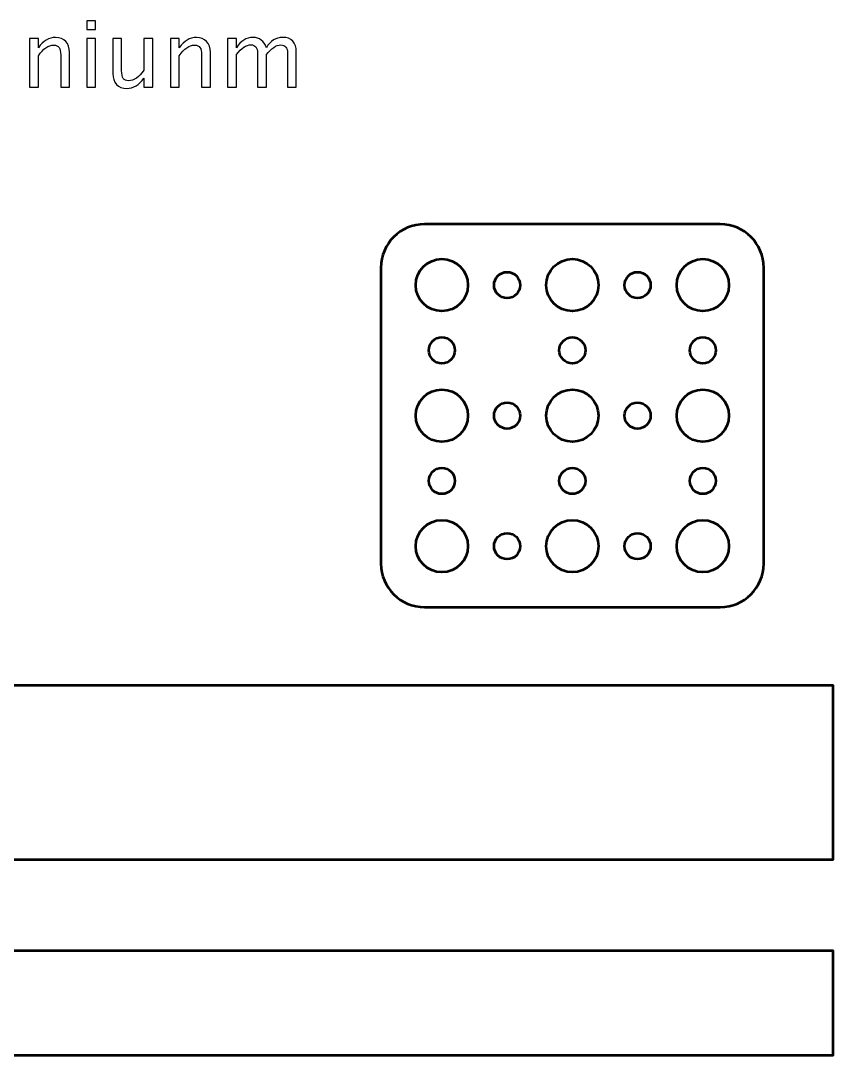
# Model space of a CAD drawing. Header units: centimetres. Extents: x -14.5 to 15.5, y -9.3 to 9.6.
# Drawn here: x 6.16 to 15.5, y -2.35 to 9.54 of the extents above; entities that cross this region are included whole.
import ezdxf

# ---------------------------------------------------------------- set-up
doc = ezdxf.new("R2010")
doc.units = ezdxf.units.CM
doc.header["$MEASUREMENT"] = 0
doc.layers.add('Layer 1', color=7, linetype='Continuous')

msp = doc.modelspace()

# ---------------------------------------------------------------- linework, layer by layer
at = {"layer": 'Layer 1', "color": 4, "lineweight": 53}
for points in [[(-14.50011, -0.09999), (15.49989, -0.09999), (15.49989, 1.90001), (-14.50011, 1.90001), (-14.50011, -0.09999)], [(-14.50011, -2.35), (15.49989, -2.35), (15.49989, -1.15), (-14.50011, -1.15), (-14.50011, -2.35)]]:
    msp.add_lwpolyline(points, close=True, dxfattribs=at)
at = {"layer": 'Layer 1', "lineweight": 53}
for centre, major_axis in [((11.00001, 6.49999), (0, 0.30001)), ((12.50001, 6.49999), (0, 0.30001)), ((14.00001, 6.49999), (0, 0.30001)), ((11.75, 6.5), (0, 0.15)), ((13.25, 6.5), (0, 0.15)), ((11, 5.75), (0, 0.15)), ((12.5, 5.75), (0, 0.15)), ((14, 5.75), (0, 0.15)), ((11.00001, 4.99999), (0, 0.30001)), ((12.50001, 4.99999), (0, 0.30001)), ((14.00001, 4.99999), (0, 0.30001)), ((11.75, 5), (0, 0.15)), ((13.25, 5), (0, 0.15)), ((11, 4.25), (0, 0.15)), ((12.5, 4.25), (0, 0.15)), ((14, 4.25), (0, 0.15)), ((11.00001, 3.49999), (0, 0.30001)), ((12.50001, 3.49999), (0, 0.30001)), ((14.00001, 3.49999), (0, 0.30001)), ((11.75, 3.5), (0, 0.15)), ((13.25, 3.5), (0, 0.15))]:
    msp.add_ellipse(centre, major_axis=major_axis, ratio=1, dxfattribs=at)
at = {"layer": 'Layer 1'}
for points, knots in [([(6.9173, 9.43633), (6.9173, 9.43633), (6.9173, 9.53793), (6.9173, 9.53793), (6.9173, 9.53793), (6.9173, 9.53793), (7.0189, 9.53793), (7.0189, 9.53793), (7.0189, 9.53793), (7.0189, 9.53793), (7.0189, 9.43633), (7.0189, 9.43633), (7.0189, 9.43633), (7.0189, 9.43633), (6.9173, 9.43633), (6.9173, 9.43633)], [0, 0, 0, 0, 0.2, 0.2, 0.2, 0.2, 0.4, 0.4, 0.4, 0.4, 0.6, 0.6, 0.6, 0.6, 1, 1, 1, 1]), ([(6.26043, 8.77276), (6.26043, 8.77276), (6.26043, 9.33367), (6.26043, 9.33367), (6.26043, 9.33367), (6.26043, 9.33367), (6.36203, 9.33367), (6.36203, 9.33367), (6.36203, 9.33367), (6.36203, 9.33367), (6.36203, 9.22767), (6.36203, 9.22767), (6.36203, 9.22767), (6.41583, 9.30616), (6.4818, 9.34532), (6.55977, 9.34532), (6.55977, 9.34532), (6.60881, 9.34532), (6.64779, 9.32997), (6.67654, 9.2991), (6.67654, 9.2991), (6.70529, 9.26841), (6.71975, 9.22696), (6.71975, 9.1751), (6.71975, 9.1751), (6.71975, 9.1751), (6.71975, 8.77276), (6.71975, 8.77276), (6.71975, 8.77276), (6.71975, 8.77276), (6.61816, 8.77276), (6.61816, 8.77276), (6.61816, 8.77276), (6.61816, 8.77276), (6.61816, 9.14194), (6.61816, 9.14194), (6.61816, 9.14194), (6.61816, 9.18357), (6.61198, 9.2132), (6.59981, 9.23084), (6.59981, 9.23084), (6.58746, 9.24866), (6.56718, 9.25748), (6.53877, 9.25748), (6.53877, 9.25748), (6.47633, 9.25748), (6.41742, 9.21673), (6.36203, 9.13524), (6.36203, 9.13524), (6.36203, 9.13524), (6.36203, 8.77276), (6.36203, 8.77276), (6.36203, 8.77276), (6.36203, 8.77276), (6.26043, 8.77276), (6.26043, 8.77276)], [0, 0, 0, 0, 0.06666667, 0.06666667, 0.06666667, 0.06666667, 0.13333333, 0.13333333, 0.13333333, 0.13333333, 0.2, 0.2, 0.2, 0.2, 0.26666667, 0.26666667, 0.26666667, 0.26666667, 0.33333333, 0.33333333, 0.33333333, 0.33333333, 0.4, 0.4, 0.4, 0.4, 0.46666667, 0.46666667, 0.46666667, 0.46666667, 0.53333333, 0.53333333, 0.53333333, 0.53333333, 0.6, 0.6, 0.6, 0.6, 0.66666667, 0.66666667, 0.66666667, 0.66666667, 0.73333333, 0.73333333, 0.73333333, 0.73333333, 0.8, 0.8, 0.8, 0.8, 0.86666667, 0.86666667, 0.86666667, 0.86666667, 1, 1, 1, 1]), ([(6.9173, 8.77276), (6.9173, 8.77276), (6.9173, 9.33367), (6.9173, 9.33367), (6.9173, 9.33367), (6.9173, 9.33367), (7.0189, 9.33367), (7.0189, 9.33367), (7.0189, 9.33367), (7.0189, 9.33367), (7.0189, 8.77276), (7.0189, 8.77276), (7.0189, 8.77276), (7.0189, 8.77276), (6.9173, 8.77276), (6.9173, 8.77276)], [0, 0, 0, 0, 0.2, 0.2, 0.2, 0.2, 0.4, 0.4, 0.4, 0.4, 0.6, 0.6, 0.6, 0.6, 1, 1, 1, 1]), ([(7.57454, 8.77276), (7.57454, 8.77276), (7.57454, 8.87824), (7.57454, 8.87824), (7.57454, 8.87824), (7.52038, 8.79939), (7.45458, 8.76006), (7.37732, 8.76006), (7.37732, 8.76006), (7.32829, 8.76006), (7.28931, 8.77541), (7.26038, 8.80627), (7.26038, 8.80627), (7.23127, 8.83714), (7.21681, 8.87859), (7.21681, 8.93098), (7.21681, 8.93098), (7.21681, 8.93098), (7.21681, 9.33367), (7.21681, 9.33367), (7.21681, 9.33367), (7.21681, 9.33367), (7.31841, 9.33367), (7.31841, 9.33367), (7.31841, 9.33367), (7.31841, 9.33367), (7.31841, 8.96414), (7.31841, 8.96414), (7.31841, 8.96414), (7.31841, 8.92198), (7.32458, 8.89217), (7.33675, 8.87454), (7.33675, 8.87454), (7.3491, 8.85672), (7.36956, 8.8479), (7.39831, 8.8479), (7.39831, 8.8479), (7.4604, 8.8479), (7.51933, 8.88865), (7.57454, 8.97031), (7.57454, 8.97031), (7.57454, 8.97031), (7.57454, 9.33367), (7.57454, 9.33367), (7.57454, 9.33367), (7.57454, 9.33367), (7.67613, 9.33367), (7.67613, 9.33367), (7.67613, 9.33367), (7.67613, 9.33367), (7.67613, 8.77276), (7.67613, 8.77276), (7.67613, 8.77276), (7.67613, 8.77276), (7.57454, 8.77276), (7.57454, 8.77276)], [0, 0, 0, 0, 0.06666667, 0.06666667, 0.06666667, 0.06666667, 0.13333333, 0.13333333, 0.13333333, 0.13333333, 0.2, 0.2, 0.2, 0.2, 0.26666667, 0.26666667, 0.26666667, 0.26666667, 0.33333333, 0.33333333, 0.33333333, 0.33333333, 0.4, 0.4, 0.4, 0.4, 0.46666667, 0.46666667, 0.46666667, 0.46666667, 0.53333333, 0.53333333, 0.53333333, 0.53333333, 0.6, 0.6, 0.6, 0.6, 0.66666667, 0.66666667, 0.66666667, 0.66666667, 0.73333333, 0.73333333, 0.73333333, 0.73333333, 0.8, 0.8, 0.8, 0.8, 0.86666667, 0.86666667, 0.86666667, 0.86666667, 1, 1, 1, 1]), ([(7.88004, 8.77276), (7.88004, 8.77276), (7.88004, 9.33367), (7.88004, 9.33367), (7.88004, 9.33367), (7.88004, 9.33367), (7.98164, 9.33367), (7.98164, 9.33367), (7.98164, 9.33367), (7.98164, 9.33367), (7.98164, 9.22767), (7.98164, 9.22767), (7.98164, 9.22767), (8.03544, 9.30616), (8.10141, 9.34532), (8.17938, 9.34532), (8.17938, 9.34532), (8.22842, 9.34532), (8.2674, 9.32997), (8.29615, 9.2991), (8.29615, 9.2991), (8.3249, 9.26841), (8.33936, 9.22696), (8.33936, 9.1751), (8.33936, 9.1751), (8.33936, 9.1751), (8.33936, 8.77276), (8.33936, 8.77276), (8.33936, 8.77276), (8.33936, 8.77276), (8.23777, 8.77276), (8.23777, 8.77276), (8.23777, 8.77276), (8.23777, 8.77276), (8.23777, 9.14194), (8.23777, 9.14194), (8.23777, 9.14194), (8.23777, 9.18357), (8.23159, 9.2132), (8.21942, 9.23084), (8.21942, 9.23084), (8.20707, 9.24866), (8.18679, 9.25748), (8.15838, 9.25748), (8.15838, 9.25748), (8.09594, 9.25748), (8.03703, 9.21673), (7.98164, 9.13524), (7.98164, 9.13524), (7.98164, 9.13524), (7.98164, 8.77276), (7.98164, 8.77276), (7.98164, 8.77276), (7.98164, 8.77276), (7.88004, 8.77276), (7.88004, 8.77276)], [0, 0, 0, 0, 0.06666667, 0.06666667, 0.06666667, 0.06666667, 0.13333333, 0.13333333, 0.13333333, 0.13333333, 0.2, 0.2, 0.2, 0.2, 0.26666667, 0.26666667, 0.26666667, 0.26666667, 0.33333333, 0.33333333, 0.33333333, 0.33333333, 0.4, 0.4, 0.4, 0.4, 0.46666667, 0.46666667, 0.46666667, 0.46666667, 0.53333333, 0.53333333, 0.53333333, 0.53333333, 0.6, 0.6, 0.6, 0.6, 0.66666667, 0.66666667, 0.66666667, 0.66666667, 0.73333333, 0.73333333, 0.73333333, 0.73333333, 0.8, 0.8, 0.8, 0.8, 0.86666667, 0.86666667, 0.86666667, 0.86666667, 1, 1, 1, 1]), ([(8.53691, 8.77276), (8.53691, 8.77276), (8.53691, 9.33367), (8.53691, 9.33367), (8.53691, 9.33367), (8.53691, 9.33367), (8.63851, 9.33367), (8.63851, 9.33367), (8.63851, 9.33367), (8.63851, 9.33367), (8.63851, 9.22767), (8.63851, 9.22767), (8.63851, 9.22767), (8.68807, 9.30616), (8.75157, 9.34532), (8.82937, 9.34532), (8.82937, 9.34532), (8.90434, 9.34532), (8.95531, 9.30616), (8.98248, 9.22767), (8.98248, 9.22767), (9.03063, 9.30686), (9.09342, 9.34637), (9.17051, 9.34637), (9.17051, 9.34637), (9.21972, 9.34637), (9.258, 9.33191), (9.28534, 9.30281), (9.28534, 9.30281), (9.31268, 9.2737), (9.32643, 9.23296), (9.32643, 9.18057), (9.32643, 9.18057), (9.32643, 9.18057), (9.32643, 8.77276), (9.32643, 8.77276), (9.32643, 8.77276), (9.32643, 8.77276), (9.22483, 8.77276), (9.22483, 8.77276), (9.22483, 8.77276), (9.22483, 8.77276), (9.22483, 9.16381), (9.22483, 9.16381), (9.22483, 9.16381), (9.22483, 9.22767), (9.19943, 9.25959), (9.14863, 9.25959), (9.14863, 9.25959), (9.09589, 9.25959), (9.04051, 9.22237), (8.98248, 9.14776), (8.98248, 9.14776), (8.98248, 9.14776), (8.98248, 8.77276), (8.98248, 8.77276), (8.98248, 8.77276), (8.98248, 8.77276), (8.88088, 8.77276), (8.88088, 8.77276), (8.88088, 8.77276), (8.88088, 8.77276), (8.88088, 9.16417), (8.88088, 9.16417), (8.88088, 9.16417), (8.88088, 9.22855), (8.85512, 9.26065), (8.80343, 9.26065), (8.80343, 9.26065), (8.7521, 9.26065), (8.69707, 9.22326), (8.63851, 9.14829), (8.63851, 9.14829), (8.63851, 9.14829), (8.63851, 8.77276), (8.63851, 8.77276), (8.63851, 8.77276), (8.63851, 8.77276), (8.53691, 8.77276), (8.53691, 8.77276)], [0, 0, 0, 0, 0.04761905, 0.04761905, 0.04761905, 0.04761905, 0.0952381, 0.0952381, 0.0952381, 0.0952381, 0.14285714, 0.14285714, 0.14285714, 0.14285714, 0.19047619, 0.19047619, 0.19047619, 0.19047619, 0.23809524, 0.23809524, 0.23809524, 0.23809524, 0.28571429, 0.28571429, 0.28571429, 0.28571429, 0.33333333, 0.33333333, 0.33333333, 0.33333333, 0.38095238, 0.38095238, 0.38095238, 0.38095238, 0.42857143, 0.42857143, 0.42857143, 0.42857143, 0.47619048, 0.47619048, 0.47619048, 0.47619048, 0.52380952, 0.52380952, 0.52380952, 0.52380952, 0.57142857, 0.57142857, 0.57142857, 0.57142857, 0.61904762, 0.61904762, 0.61904762, 0.61904762, 0.66666667, 0.66666667, 0.66666667, 0.66666667, 0.71428571, 0.71428571, 0.71428571, 0.71428571, 0.76190476, 0.76190476, 0.76190476, 0.76190476, 0.80952381, 0.80952381, 0.80952381, 0.80952381, 0.85714286, 0.85714286, 0.85714286, 0.85714286, 0.9047619, 0.9047619, 0.9047619, 0.9047619, 1, 1, 1, 1])]:
    msp.add_open_spline(points, degree=3, knots=knots, dxfattribs=at)
at = {"layer": 'Layer 1', "lineweight": 53}
msp.add_open_spline([(10.3, 3.3), (10.3, 3.3), (10.3, 6.7), (10.3, 6.7), (10.3, 6.7), (10.3, 6.97614), (10.52386, 7.2), (10.8, 7.2), (10.8, 7.2), (10.8, 7.2), (14.2, 7.2), (14.2, 7.2), (14.2, 7.2), (14.47614, 7.2), (14.7, 6.97614), (14.7, 6.7), (14.7, 6.7), (14.7, 6.7), (14.7, 3.3), (14.7, 3.3), (14.7, 3.3), (14.7, 3.02386), (14.47614, 2.8), (14.2, 2.8), (14.2, 2.8), (14.2, 2.8), (10.8, 2.8), (10.8, 2.8), (10.8, 2.8), (10.52386, 2.8), (10.3, 3.02386), (10.3, 3.3)], degree=3, knots=[0, 0, 0, 0, 0.11111111, 0.11111111, 0.11111111, 0.11111111, 0.22222222, 0.22222222, 0.22222222, 0.22222222, 0.33333333, 0.33333333, 0.33333333, 0.33333333, 0.44444444, 0.44444444, 0.44444444, 0.44444444, 0.55555556, 0.55555556, 0.55555556, 0.55555556, 0.66666667, 0.66666667, 0.66666667, 0.66666667, 0.77777778, 0.77777778, 0.77777778, 0.77777778, 1, 1, 1, 1], dxfattribs=at)

doc.saveas('drawing.dxf')
